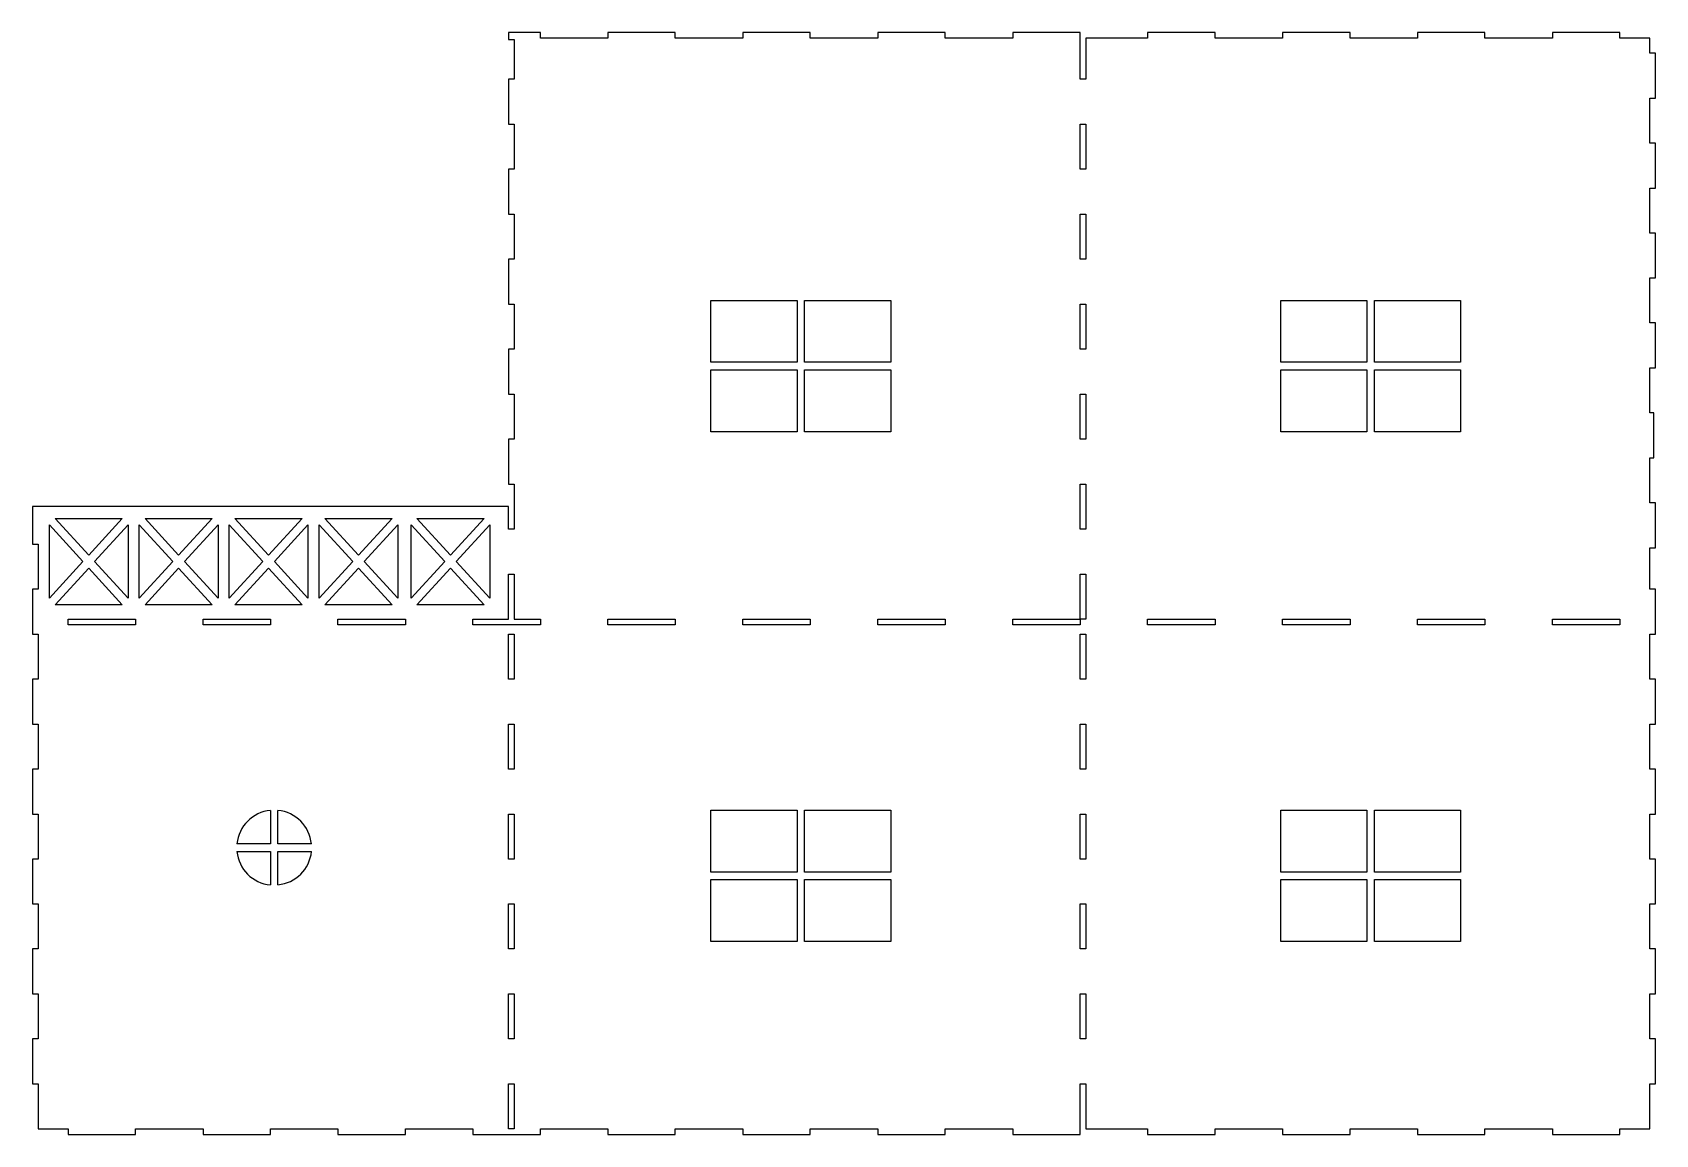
# Model space of a CAD drawing. Header units: millimetres. Extents: x 1575 to 2441, y 1467 to 2055.
import ezdxf

# ---------------------------------------------------------------- set-up
doc = ezdxf.new("R2010")
doc.units = ezdxf.units.MM

msp = doc.modelspace()

# ---------------------------------------------------------------- linework, layer by layer
for p, q in [((1845.97, 2055.45, 294), (1828.97, 2055.45, 294)), ((1828.97, 2055.45, 294), (1828.97, 2051.63, 294)), ((1845.97, 2052.45, 294), (1845.97, 2055.45, 294)), ((1881.97, 2052.45, 294), (1845.97, 2052.45, 294)), ((1917.97, 2055.45, 294), (1881.97, 2055.45, 294)), ((1881.97, 2055.45, 294), (1881.97, 2052.45, 294)), ((1917.97, 2052.45, 294), (1917.97, 2055.45, 294)), ((1953.97, 2052.45, 294), (1917.97, 2052.45, 294)), ((1989.97, 2055.45, 294), (1953.97, 2055.45, 294)), ((1953.97, 2055.45, 294), (1953.97, 2052.45, 294)), ((1989.97, 2052.45, 294), (1989.97, 2055.45, 294)), ((2025.97, 2052.45, 294), (1989.97, 2052.45, 294)), ((2061.97, 2055.45, 294), (2025.97, 2055.45, 294)), ((2025.97, 2055.45, 294), (2025.97, 2052.45, 294)), ((2061.97, 2052.45, 294), (2061.97, 2055.45, 294)), ((2097.97, 2052.45, 294), (2061.97, 2052.45, 294)), ((2133.97, 2055.45, 294), (2097.97, 2055.45, 294)), ((2097.97, 2055.45, 294), (2097.97, 2052.45, 294)), ((2133.97, 2030.45, 294), (2133.97, 2055.45, 294)), ((2169.97, 2052.45, 294), (2136.97, 2052.45, 294)), ((2136.97, 2052.45, 294), (2136.97, 2030.45, 294)), ((2205.97, 2055.45, 294), (2169.97, 2055.45, 294)), ((2169.97, 2055.45, 294), (2169.97, 2052.45, 294)), ((2205.97, 2052.45, 294), (2205.97, 2055.45, 294)), ((2241.97, 2052.45, 294), (2205.97, 2052.45, 294)), ((2277.97, 2055.45, 294), (2241.97, 2055.45, 294)), ((2241.97, 2055.45, 294), (2241.97, 2052.45, 294)), ((2277.97, 2052.45, 294), (2277.97, 2055.45, 294)), ((2313.97, 2052.45, 294), (2277.97, 2052.45, 294)), ((2349.97, 2055.45, 294), (2313.97, 2055.45, 294)), ((2313.97, 2055.45, 294), (2313.97, 2052.45, 294)), ((2349.97, 2052.45, 294), (2349.97, 2055.45, 294)), ((2385.97, 2052.45, 294), (2349.97, 2052.45, 294)), ((2421.97, 2055.45, 294), (2385.97, 2055.45, 294)), ((2385.97, 2055.45, 294), (2385.97, 2052.45, 294)), ((2421.97, 2052.45, 294), (2421.97, 2055.45, 294)), ((2437.97, 2052.45, 294), (2421.97, 2052.45, 294)), ((2437.97, 2044.45, 294), (2437.97, 2052.45, 294)), ((1828.97, 2051.63, 294), (1831.97, 2051.63, 294)), ((1831.97, 2051.63, 294), (1831.97, 2030.45, 294)), ((2440.97, 2044.45, 294), (2437.97, 2044.45, 294)), ((2440.97, 2020.45, 294), (2440.97, 2044.45, 294)), ((1831.97, 2030.45, 294), (1828.97, 2030.45, 294)), ((1828.97, 2030.45, 294), (1828.97, 2006.45, 294)), ((2136.97, 2030.45, 294), (2133.97, 2030.45, 294)), ((2437.97, 1996.45, 294), (2437.97, 2020.45, 294)), ((2437.97, 2020.45, 294), (2440.97, 2020.45, 294)), ((1828.97, 2006.45, 294), (1831.97, 2006.45, 294)), ((1831.97, 2006.45, 294), (1831.97, 1982.45, 294)), ((2133.97, 1982.45, 294), (2133.97, 2006.45, 294)), ((2133.97, 2006.45, 294), (2136.97, 2006.45, 294)), ((2136.97, 2006.45, 294), (2136.97, 1982.45, 294)), ((2440.97, 1996.45, 294), (2437.97, 1996.45, 294)), ((2440.97, 1972.45, 294), (2440.97, 1996.45, 294)), ((1831.97, 1982.45, 294), (1828.97, 1982.45, 294)), ((1828.97, 1982.45, 294), (1828.97, 1958.45, 294)), ((2136.97, 1982.45, 294), (2133.97, 1982.45, 294)), ((2437.97, 1948.45, 294), (2437.97, 1972.45, 294)), ((2437.97, 1972.45, 294), (2440.97, 1972.45, 294)), ((1828.97, 1958.45, 294), (1831.97, 1958.45, 294)), ((1831.97, 1958.45, 294), (1831.97, 1934.45, 294)), ((2133.97, 1934.45, 294), (2133.97, 1958.45, 294)), ((2133.97, 1958.45, 294), (2136.97, 1958.45, 294)), ((2136.97, 1958.45, 294), (2136.97, 1934.45, 294)), ((2440.97, 1948.45, 294), (2437.97, 1948.45, 294)), ((2440.97, 1924.45, 294), (2440.97, 1948.45, 294)), ((1831.97, 1934.45, 294), (1828.97, 1934.45, 294)), ((1828.97, 1934.45, 294), (1828.97, 1910.45, 294)), ((2136.97, 1934.45, 294), (2133.97, 1934.45, 294)), ((2437.97, 1900.45, 294), (2437.97, 1924.45, 294)), ((2437.97, 1924.45, 294), (2440.97, 1924.45, 294)), ((1828.97, 1910.45, 294), (1831.97, 1910.45, 294)), ((1831.97, 1910.45, 294), (1831.97, 1886.45, 294)), ((1936.97, 1879.45, 294), (1936.97, 1912.45, 294)), ((1936.97, 1912.45, 294), (1982.97, 1912.45, 294)), ((1982.97, 1912.45, 294), (1982.97, 1879.45, 294)), ((1986.97, 1879.45, 294), (1986.97, 1912.45, 294)), ((1986.97, 1912.45, 294), (2032.97, 1912.45, 294)), ((2032.97, 1912.45, 294), (2032.97, 1879.45, 294)), ((2133.97, 1886.45, 294), (2133.97, 1910.45, 294)), ((2133.97, 1910.45, 294), (2136.97, 1910.45, 294)), ((2136.97, 1910.45, 294), (2136.97, 1886.45, 294)), ((2240.97, 1879.45, 294), (2240.97, 1912.45, 294)), ((2240.97, 1912.45, 294), (2286.97, 1912.45, 294)), ((2286.97, 1912.45, 294), (2286.97, 1879.45, 294)), ((2290.97, 1879.45, 294), (2290.97, 1912.45, 294)), ((2290.97, 1912.45, 294), (2336.97, 1912.45, 294)), ((2336.97, 1912.45, 294), (2336.97, 1879.45, 294)), ((2440.97, 1900.45, 294), (2437.97, 1900.45, 294)), ((2440.97, 1876.45, 294), (2440.97, 1900.45, 294)), ((1831.97, 1886.45, 294), (1828.97, 1886.45, 294)), ((1828.97, 1886.45, 294), (1828.97, 1862.45, 294)), ((1982.97, 1879.45, 294), (1936.97, 1879.45, 294)), ((2032.97, 1879.45, 294), (1986.97, 1879.45, 294)), ((2136.97, 1886.45, 294), (2133.97, 1886.45, 294)), ((2286.97, 1879.45, 294), (2240.97, 1879.45, 294)), ((2336.97, 1879.45, 294), (2290.97, 1879.45, 294)), ((1936.97, 1842.45, 294), (1936.97, 1875.45, 294)), ((1936.97, 1875.45, 294), (1982.97, 1875.45, 294)), ((1982.97, 1875.45, 294), (1982.97, 1842.45, 294)), ((1986.97, 1842.45, 294), (1986.97, 1875.45, 294)), ((1986.97, 1875.45, 294), (2032.97, 1875.45, 294)), ((2032.97, 1875.45, 294), (2032.97, 1842.45, 294)), ((2240.97, 1842.45, 294), (2240.97, 1875.45, 294)), ((2240.97, 1875.45, 294), (2286.97, 1875.45, 294)), ((2286.97, 1875.45, 294), (2286.97, 1842.45, 294)), ((2290.97, 1842.45, 294), (2290.97, 1875.45, 294)), ((2290.97, 1875.45, 294), (2336.97, 1875.45, 294)), ((2336.97, 1875.45, 294), (2336.97, 1842.45, 294)), ((2437.97, 1852.45, 294), (2437.97, 1876.45, 294)), ((2437.97, 1876.45, 294), (2440.97, 1876.45, 294)), ((1828.97, 1862.45, 294), (1831.97, 1862.45, 294)), ((1831.97, 1862.45, 294), (1831.97, 1838.45, 294)), ((2133.97, 1838.45, 294), (2133.97, 1862.45, 294)), ((2133.97, 1862.45, 294), (2136.97, 1862.45, 294)), ((2136.97, 1862.45, 294), (2136.97, 1838.45, 294)), ((2439.97, 1852.45, 294), (2437.97, 1852.45, 294)), ((2439.97, 1828.45, 294), (2439.97, 1852.45, 294)), ((1831.97, 1838.45, 294), (1828.97, 1838.45, 294)), ((1828.97, 1838.45, 294), (1828.97, 1814.45, 294)), ((1982.97, 1842.45, 294), (1936.97, 1842.45, 294)), ((2032.97, 1842.45, 294), (1986.97, 1842.45, 294)), ((2136.97, 1838.45, 294), (2133.97, 1838.45, 294)), ((2286.97, 1842.45, 294), (2240.97, 1842.45, 294)), ((2336.97, 1842.45, 294), (2290.97, 1842.45, 294)), ((2437.97, 1804.45, 294), (2437.97, 1828.45, 294)), ((2437.97, 1828.45, 294), (2439.97, 1828.45, 294)), ((1828.97, 1814.45, 294), (1831.97, 1814.45, 294)), ((1831.97, 1814.45, 294), (1831.97, 1790.45, 294)), ((2133.97, 1790.45, 294), (2133.97, 1814.45, 294)), ((2133.97, 1814.45, 294), (2136.97, 1814.45, 294)), ((2136.97, 1814.45, 294), (2136.97, 1790.45, 294)), ((1828.97, 1802.45, 294), (1574.97, 1802.45, 294)), ((1574.97, 1802.45, 294), (1574.97, 1782.45, 294)), ((1828.97, 1790.45, 294), (1828.97, 1802.45, 294)), ((2440.97, 1804.45, 294), (2437.97, 1804.45, 294)), ((2440.97, 1780.45, 294), (2440.97, 1804.45, 294)), ((1583.97, 1792.69, 294), (1601.9, 1773.13, 294)), ((1583.97, 1753.57, 294), (1583.97, 1792.69, 294)), ((1587.03, 1796.13, 294), (1622.9, 1796.13, 294)), ((1604.97, 1776.57, 294), (1587.03, 1796.13, 294)), ((1622.9, 1796.13, 294), (1604.97, 1776.57, 294)), ((1608.03, 1773.13, 294), (1625.97, 1792.69, 294)), ((1625.97, 1792.69, 294), (1625.97, 1753.57, 294)), ((1631.97, 1792.69, 294), (1649.9, 1773.13, 294)), ((1631.97, 1753.57, 294), (1631.97, 1792.69, 294)), ((1635.03, 1796.13, 294), (1670.9, 1796.13, 294)), ((1652.97, 1776.57, 294), (1635.03, 1796.13, 294)), ((1670.9, 1796.13, 294), (1652.97, 1776.57, 294)), ((1656.03, 1773.13, 294), (1673.97, 1792.69, 294)), ((1673.97, 1792.69, 294), (1673.97, 1753.57, 294)), ((1679.97, 1792.69, 294), (1697.9, 1773.13, 294)), ((1679.97, 1753.57, 294), (1679.97, 1792.69, 294)), ((1683.03, 1796.13, 294), (1718.9, 1796.13, 294)), ((1700.97, 1776.57, 294), (1683.03, 1796.13, 294)), ((1718.9, 1796.13, 294), (1700.97, 1776.57, 294)), ((1704.03, 1773.13, 294), (1721.97, 1792.69, 294)), ((1721.97, 1792.69, 294), (1721.97, 1753.57, 294)), ((1727.97, 1792.69, 294), (1745.9, 1773.13, 294)), ((1727.97, 1753.57, 294), (1727.97, 1792.69, 294)), ((1731.03, 1796.13, 294), (1766.9, 1796.13, 294)), ((1748.97, 1776.57, 294), (1731.03, 1796.13, 294)), ((1766.9, 1796.13, 294), (1748.97, 1776.57, 294)), ((1752.03, 1773.13, 294), (1769.97, 1792.69, 294)), ((1769.97, 1792.69, 294), (1769.97, 1753.57, 294)), ((1776.97, 1792.69, 294), (1794.9, 1773.13, 294)), ((1776.97, 1753.57, 294), (1776.97, 1792.69, 294)), ((1780.03, 1796.13, 294), (1815.9, 1796.13, 294)), ((1797.97, 1776.57, 294), (1780.03, 1796.13, 294)), ((1815.9, 1796.13, 294), (1797.97, 1776.57, 294)), ((1801.03, 1773.13, 294), (1818.97, 1792.69, 294)), ((1818.97, 1792.69, 294), (1818.97, 1753.57, 294)), ((1831.97, 1790.45, 294), (1828.97, 1790.45, 294)), ((2136.97, 1790.45, 294), (2133.97, 1790.45, 294)), ((1574.97, 1782.45, 294), (1577.97, 1782.45, 294)), ((1577.97, 1782.45, 294), (1577.97, 1758.45, 294)), ((2437.97, 1758.45, 294), (2437.97, 1780.45, 294)), ((2437.97, 1780.45, 294), (2440.97, 1780.45, 294)), ((1601.9, 1773.13, 294), (1583.97, 1753.57, 294)), ((1587.03, 1750.13, 294), (1604.97, 1769.69, 294)), ((1604.97, 1769.69, 294), (1622.9, 1750.13, 294)), ((1625.97, 1753.57, 294), (1608.03, 1773.13, 294)), ((1649.9, 1773.13, 294), (1631.97, 1753.57, 294)), ((1635.03, 1750.13, 294), (1652.97, 1769.69, 294)), ((1652.97, 1769.69, 294), (1670.9, 1750.13, 294)), ((1673.97, 1753.57, 294), (1656.03, 1773.13, 294)), ((1697.9, 1773.13, 294), (1679.97, 1753.57, 294)), ((1683.03, 1750.13, 294), (1700.97, 1769.69, 294)), ((1700.97, 1769.69, 294), (1718.9, 1750.13, 294)), ((1721.97, 1753.57, 294), (1704.03, 1773.13, 294)), ((1745.9, 1773.13, 294), (1727.97, 1753.57, 294)), ((1731.03, 1750.13, 294), (1748.97, 1769.69, 294)), ((1748.97, 1769.69, 294), (1766.9, 1750.13, 294)), ((1769.97, 1753.57, 294), (1752.03, 1773.13, 294)), ((1794.9, 1773.13, 294), (1776.97, 1753.57, 294)), ((1780.03, 1750.13, 294), (1797.97, 1769.69, 294)), ((1797.97, 1769.69, 294), (1815.9, 1750.13, 294)), ((1818.97, 1753.57, 294), (1801.03, 1773.13, 294)), ((1577.97, 1758.45, 294), (1574.97, 1758.45, 294)), ((1574.97, 1758.45, 294), (1574.97, 1734.45, 294)), ((1828.97, 1742.45, 294), (1828.97, 1766.45, 294)), ((1828.97, 1766.45, 294), (1831.97, 1766.45, 294)), ((1831.97, 1766.45, 294), (1831.97, 1742.45, 294)), ((2133.97, 1742.45, 294), (2133.97, 1766.45, 294)), ((2133.97, 1766.45, 294), (2136.97, 1766.45, 294)), ((2136.97, 1766.45, 294), (2136.97, 1742.45, 294)), ((2440.97, 1758.45, 294), (2437.97, 1758.45, 294)), ((2440.97, 1734.45, 294), (2440.97, 1758.45, 294)), ((1622.9, 1750.13, 294), (1587.03, 1750.13, 294)), ((1670.9, 1750.13, 294), (1635.03, 1750.13, 294)), ((1718.9, 1750.13, 294), (1683.03, 1750.13, 294)), ((1766.9, 1750.13, 294), (1731.03, 1750.13, 294)), ((1815.9, 1750.13, 294), (1780.03, 1750.13, 294)), ((1593.97, 1742.45, 294), (1629.97, 1742.45, 294)), ((1593.97, 1739.45, 294), (1593.97, 1742.45, 294)), ((1629.97, 1742.45, 294), (1629.97, 1739.45, 294)), ((1665.97, 1742.45, 294), (1701.97, 1742.45, 294)), ((1665.97, 1739.45, 294), (1665.97, 1742.45, 294)), ((1701.97, 1742.45, 294), (1701.97, 1739.45, 294)), ((1737.97, 1742.45, 294), (1773.97, 1742.45, 294)), ((1737.97, 1739.45, 294), (1737.97, 1742.45, 294)), ((1773.97, 1742.45, 294), (1773.97, 1739.45, 294)), ((1809.97, 1739.45, 294), (1809.97, 1742.45, 294)), ((1809.97, 1742.45, 294), (1828.97, 1742.45, 294)), ((1831.97, 1742.45, 294), (1845.97, 1742.45, 294)), ((1845.97, 1742.45, 294), (1845.97, 1739.45, 294)), ((1881.97, 1742.45, 294), (1917.97, 1742.45, 294)), ((1881.97, 1739.45, 294), (1881.97, 1742.45, 294)), ((1917.97, 1742.45, 294), (1917.97, 1739.45, 294)), ((1953.97, 1742.45, 294), (1989.97, 1742.45, 294)), ((1953.97, 1739.45, 294), (1953.97, 1742.45, 294)), ((1989.97, 1742.45, 294), (1989.97, 1739.45, 294)), ((2025.97, 1742.45, 294), (2061.97, 1742.45, 294)), ((2025.97, 1739.45, 294), (2025.97, 1742.45, 294)), ((2061.97, 1742.45, 294), (2061.97, 1739.45, 294)), ((2097.97, 1739.45, 294), (2097.97, 1742.45, 294)), ((2097.97, 1742.45, 294), (2133.97, 1742.45, 294)), ((2136.97, 1742.45, 294), (2133.97, 1742.45, 294)), ((2133.97, 1742.45, 294), (2133.97, 1739.45, 294)), ((2169.97, 1739.45, 294), (2169.97, 1742.45, 294)), ((2169.97, 1742.45, 294), (2205.97, 1742.45, 294)), ((2205.97, 1742.45, 294), (2205.97, 1739.45, 294)), ((2241.97, 1739.45, 294), (2241.97, 1742.45, 294)), ((2241.97, 1742.45, 294), (2277.97, 1742.45, 294)), ((2277.97, 1742.45, 294), (2277.97, 1739.45, 294)), ((2313.97, 1739.45, 294), (2313.97, 1742.45, 294)), ((2313.97, 1742.45, 294), (2349.97, 1742.45, 294)), ((2349.97, 1742.45, 294), (2349.97, 1739.45, 294)), ((2385.97, 1739.45, 294), (2385.97, 1742.45, 294)), ((2385.97, 1742.45, 294), (2421.97, 1742.45, 294)), ((2421.97, 1742.45, 294), (2421.97, 1739.45, 294)), ((1574.97, 1734.45, 294), (1577.97, 1734.45, 294)), ((1577.97, 1734.45, 294), (1577.97, 1710.45, 294)), ((1629.97, 1739.45, 294), (1593.97, 1739.45, 294)), ((1701.97, 1739.45, 294), (1665.97, 1739.45, 294)), ((1773.97, 1739.45, 294), (1737.97, 1739.45, 294)), ((1845.97, 1739.45, 294), (1809.97, 1739.45, 294)), ((1828.97, 1734.45, 294), (1831.97, 1734.45, 294)), ((1828.97, 1710.45, 294), (1828.97, 1734.45, 294)), ((1831.97, 1734.45, 294), (1831.97, 1710.45, 294)), ((1917.97, 1739.45, 294), (1881.97, 1739.45, 294)), ((1989.97, 1739.45, 294), (1953.97, 1739.45, 294)), ((2061.97, 1739.45, 294), (2025.97, 1739.45, 294)), ((2133.97, 1739.45, 294), (2097.97, 1739.45, 294)), ((2133.97, 1710.45, 294), (2133.97, 1734.45, 294)), ((2133.97, 1734.45, 294), (2136.97, 1734.45, 294)), ((2136.97, 1734.45, 294), (2136.97, 1710.45, 294)), ((2205.97, 1739.45, 294), (2169.97, 1739.45, 294)), ((2277.97, 1739.45, 294), (2241.97, 1739.45, 294)), ((2349.97, 1739.45, 294), (2313.97, 1739.45, 294)), ((2421.97, 1739.45, 294), (2385.97, 1739.45, 294)), ((2437.97, 1710.45, 294), (2437.97, 1734.45, 294)), ((2437.97, 1734.45, 294), (2440.97, 1734.45, 294)), ((1577.97, 1710.45, 294), (1574.97, 1710.45, 294)), ((1574.97, 1710.45, 294), (1574.97, 1686.45, 294)), ((1831.97, 1710.45, 294), (1828.97, 1710.45, 294)), ((2136.97, 1710.45, 294), (2133.97, 1710.45, 294)), ((2440.97, 1710.45, 294), (2437.97, 1710.45, 294)), ((2440.97, 1686.45, 294), (2440.97, 1710.45, 294)), ((1574.97, 1686.45, 294), (1577.97, 1686.45, 294)), ((1577.97, 1686.45, 294), (1577.97, 1662.45, 294)), ((1828.97, 1686.45, 294), (1831.97, 1686.45, 294)), ((1828.97, 1662.45, 294), (1828.97, 1686.45, 294)), ((1831.97, 1686.45, 294), (1831.97, 1662.45, 294)), ((2133.97, 1662.45, 294), (2133.97, 1686.45, 294)), ((2133.97, 1686.45, 294), (2136.97, 1686.45, 294)), ((2136.97, 1686.45, 294), (2136.97, 1662.45, 294)), ((2437.97, 1662.45, 294), (2437.97, 1686.45, 294)), ((2437.97, 1686.45, 294), (2440.97, 1686.45, 294)), ((1577.97, 1662.45, 294), (1574.97, 1662.45, 294)), ((1574.97, 1662.45, 294), (1574.97, 1638.45, 294)), ((1831.97, 1662.45, 294), (1828.97, 1662.45, 294)), ((2136.97, 1662.45, 294), (2133.97, 1662.45, 294)), ((2440.97, 1662.45, 294), (2437.97, 1662.45, 294)), ((2440.97, 1638.45, 294), (2440.97, 1662.45, 294)), ((1574.97, 1638.45, 294), (1577.97, 1638.45, 294)), ((1577.97, 1638.45, 294), (1577.97, 1614.45, 294)), ((1701.93, 1640.4, 294), (1701.93, 1622.49, 294)), ((1705.93, 1622.49, 294), (1705.93, 1640.39, 294)), ((1828.97, 1638.45, 294), (1831.97, 1638.45, 294)), ((1828.97, 1614.45, 294), (1828.97, 1638.45, 294)), ((1831.97, 1638.45, 294), (1831.97, 1614.45, 294)), ((1936.97, 1640.45, 294), (1982.97, 1640.45, 294)), ((1936.97, 1607.45, 294), (1936.97, 1640.45, 294)), ((1982.97, 1640.45, 294), (1982.97, 1607.45, 294)), ((1986.97, 1640.45, 294), (2032.97, 1640.45, 294)), ((1986.97, 1607.45, 294), (1986.97, 1640.45, 294)), ((2032.97, 1640.45, 294), (2032.97, 1607.45, 294)), ((2133.97, 1614.45, 294), (2133.97, 1638.45, 294)), ((2133.97, 1638.45, 294), (2136.97, 1638.45, 294)), ((2136.97, 1638.45, 294), (2136.97, 1614.45, 294)), ((2240.97, 1607.45, 294), (2240.97, 1640.45, 294)), ((2240.97, 1640.45, 294), (2286.97, 1640.45, 294)), ((2286.97, 1640.45, 294), (2286.97, 1607.45, 294)), ((2290.97, 1607.45, 294), (2290.97, 1640.45, 294)), ((2290.97, 1640.45, 294), (2336.97, 1640.45, 294)), ((2336.97, 1640.45, 294), (2336.97, 1607.45, 294)), ((2437.97, 1614.45, 294), (2437.97, 1638.45, 294)), ((2437.97, 1638.45, 294), (2440.97, 1638.45, 294)), ((1701.93, 1622.49, 294), (1684.03, 1622.49, 294)), ((1723.83, 1622.49, 294), (1705.93, 1622.49, 294)), ((1577.97, 1614.45, 294), (1574.97, 1614.45, 294)), ((1574.97, 1614.45, 294), (1574.97, 1590.45, 294)), ((1684.03, 1618.49, 294), (1701.93, 1618.49, 294)), ((1701.93, 1618.49, 294), (1701.93, 1600.59, 294)), ((1705.93, 1618.49, 294), (1723.83, 1618.49, 294)), ((1705.93, 1600.72, 294), (1705.93, 1618.49, 294)), ((1831.97, 1614.45, 294), (1828.97, 1614.45, 294)), ((2136.97, 1614.45, 294), (2133.97, 1614.45, 294)), ((2440.97, 1614.45, 294), (2437.97, 1614.45, 294)), ((2440.97, 1590.45, 294), (2440.97, 1614.45, 294)), ((1982.97, 1607.45, 294), (1936.97, 1607.45, 294)), ((1936.97, 1603.45, 294), (1982.97, 1603.45, 294)), ((1936.97, 1570.45, 294), (1936.97, 1603.45, 294)), ((1982.97, 1603.45, 294), (1982.97, 1570.45, 294)), ((2032.97, 1607.45, 294), (1986.97, 1607.45, 294)), ((1986.97, 1603.45, 294), (2032.97, 1603.45, 294)), ((1986.97, 1570.45, 294), (1986.97, 1603.45, 294)), ((2032.97, 1603.45, 294), (2032.97, 1570.45, 294)), ((2286.97, 1607.45, 294), (2240.97, 1607.45, 294)), ((2240.97, 1570.45, 294), (2240.97, 1603.45, 294)), ((2240.97, 1603.45, 294), (2286.97, 1603.45, 294)), ((2286.97, 1603.45, 294), (2286.97, 1570.45, 294)), ((2336.97, 1607.45, 294), (2290.97, 1607.45, 294)), ((2290.97, 1570.45, 294), (2290.97, 1603.45, 294)), ((2290.97, 1603.45, 294), (2336.97, 1603.45, 294)), ((2336.97, 1603.45, 294), (2336.97, 1570.45, 294)), ((1574.97, 1590.45, 294), (1577.97, 1590.45, 294)), ((1577.97, 1590.45, 294), (1577.97, 1566.45, 294)), ((1828.97, 1590.45, 294), (1831.97, 1590.45, 294)), ((1828.97, 1566.45, 294), (1828.97, 1590.45, 294)), ((1831.97, 1590.45, 294), (1831.97, 1566.45, 294)), ((2133.97, 1566.45, 294), (2133.97, 1590.45, 294)), ((2133.97, 1590.45, 294), (2136.97, 1590.45, 294)), ((2136.97, 1590.45, 294), (2136.97, 1566.45, 294)), ((2437.97, 1566.45, 294), (2437.97, 1590.45, 294)), ((2437.97, 1590.45, 294), (2440.97, 1590.45, 294)), ((1982.97, 1570.45, 294), (1936.97, 1570.45, 294)), ((2032.97, 1570.45, 294), (1986.97, 1570.45, 294)), ((2286.97, 1570.45, 294), (2240.97, 1570.45, 294)), ((2336.97, 1570.45, 294), (2290.97, 1570.45, 294)), ((1577.97, 1566.45, 294), (1574.97, 1566.45, 294)), ((1574.97, 1566.45, 294), (1574.97, 1542.45, 294)), ((1831.97, 1566.45, 294), (1828.97, 1566.45, 294)), ((2136.97, 1566.45, 294), (2133.97, 1566.45, 294)), ((2440.97, 1566.45, 294), (2437.97, 1566.45, 294)), ((2440.97, 1542.45, 294), (2440.97, 1566.45, 294)), ((1574.97, 1542.45, 294), (1577.97, 1542.45, 294)), ((1577.97, 1542.45, 294), (1577.97, 1518.45, 294)), ((1828.97, 1542.45, 294), (1831.97, 1542.45, 294)), ((1828.97, 1518.45, 294), (1828.97, 1542.45, 294)), ((1831.97, 1542.45, 294), (1831.97, 1518.45, 294)), ((2133.97, 1518.45, 294), (2133.97, 1542.45, 294)), ((2133.97, 1542.45, 294), (2136.97, 1542.45, 294)), ((2136.97, 1542.45, 294), (2136.97, 1518.45, 294)), ((2437.97, 1518.45, 294), (2437.97, 1542.45, 294)), ((2437.97, 1542.45, 294), (2440.97, 1542.45, 294)), ((1577.97, 1518.45, 294), (1574.97, 1518.45, 294)), ((1574.97, 1518.45, 294), (1574.97, 1494.45, 294)), ((1831.97, 1518.45, 294), (1828.97, 1518.45, 294)), ((2136.97, 1518.45, 294), (2133.97, 1518.45, 294)), ((2440.97, 1518.45, 294), (2437.97, 1518.45, 294)), ((2440.97, 1494.45, 294), (2440.97, 1518.45, 294)), ((1574.97, 1494.45, 294), (1577.97, 1494.45, 294)), ((1577.97, 1494.45, 294), (1577.97, 1470.45, 294)), ((1828.97, 1494.45, 294), (1831.97, 1494.45, 294)), ((1828.97, 1470.45, 294), (1828.97, 1494.45, 294)), ((1831.97, 1494.45, 294), (1831.97, 1470.45, 294)), ((2133.97, 1467.45, 294), (2133.97, 1494.45, 294)), ((2133.97, 1494.45, 294), (2136.97, 1494.45, 294)), ((2136.97, 1494.45, 294), (2136.97, 1470.45, 294)), ((2437.97, 1470.45, 294), (2437.97, 1494.45, 294)), ((2437.97, 1494.45, 294), (2440.97, 1494.45, 294)), ((1577.97, 1470.45, 294), (1593.97, 1470.45, 294)), ((1593.97, 1470.45, 294), (1593.97, 1467.45, 294)), ((1593.97, 1467.45, 294), (1629.97, 1467.45, 294)), ((1629.97, 1467.45, 294), (1629.97, 1470.45, 294)), ((1629.97, 1470.45, 294), (1665.97, 1470.45, 294)), ((1665.97, 1470.45, 294), (1665.97, 1467.45, 294)), ((1665.97, 1467.45, 294), (1701.97, 1467.45, 294)), ((1701.97, 1467.45, 294), (1701.97, 1470.45, 294)), ((1701.97, 1470.45, 294), (1737.97, 1470.45, 294)), ((1737.97, 1470.45, 294), (1737.97, 1467.45, 294)), ((1737.97, 1467.45, 294), (1773.97, 1467.45, 294)), ((1773.97, 1467.45, 294), (1773.97, 1470.45, 294)), ((1773.97, 1470.45, 294), (1809.97, 1470.45, 294)), ((1809.97, 1470.45, 294), (1809.97, 1467.45, 294)), ((1809.97, 1467.45, 294), (1845.97, 1467.45, 294)), ((1831.97, 1470.45, 294), (1828.97, 1470.45, 294)), ((1845.97, 1467.45, 294), (1845.97, 1470.45, 294)), ((1845.97, 1470.45, 294), (1881.97, 1470.45, 294)), ((1881.97, 1470.45, 294), (1881.97, 1467.45, 294)), ((1881.97, 1467.45, 294), (1917.97, 1467.45, 294)), ((1917.97, 1467.45, 294), (1917.97, 1470.45, 294)), ((1917.97, 1470.45, 294), (1953.97, 1470.45, 294)), ((1953.97, 1470.45, 294), (1953.97, 1467.45, 294)), ((1953.97, 1467.45, 294), (1989.97, 1467.45, 294)), ((1989.97, 1467.45, 294), (1989.97, 1470.45, 294)), ((1989.97, 1470.45, 294), (2025.97, 1470.45, 294)), ((2025.97, 1470.45, 294), (2025.97, 1467.45, 294)), ((2025.97, 1467.45, 294), (2061.97, 1467.45, 294)), ((2061.97, 1467.45, 294), (2061.97, 1470.45, 294)), ((2061.97, 1470.45, 294), (2097.97, 1470.45, 294)), ((2097.97, 1470.45, 294), (2097.97, 1467.45, 294)), ((2097.97, 1467.45, 294), (2133.97, 1467.45, 294)), ((2136.97, 1470.45, 294), (2169.97, 1470.45, 294)), ((2169.97, 1470.45, 294), (2169.97, 1467.45, 294)), ((2169.97, 1467.45, 294), (2205.97, 1467.45, 294)), ((2205.97, 1467.45, 294), (2205.97, 1470.45, 294)), ((2205.97, 1470.45, 294), (2241.97, 1470.45, 294)), ((2241.97, 1470.45, 294), (2241.97, 1467.45, 294)), ((2241.97, 1467.45, 294), (2277.97, 1467.45, 294)), ((2277.97, 1467.45, 294), (2277.97, 1470.45, 294)), ((2277.97, 1470.45, 294), (2313.97, 1470.45, 294)), ((2313.97, 1470.45, 294), (2313.97, 1467.45, 294)), ((2313.97, 1467.45, 294), (2349.97, 1467.45, 294)), ((2349.97, 1467.45, 294), (2349.97, 1470.45, 294)), ((2349.97, 1470.45, 294), (2385.97, 1470.45, 294)), ((2385.97, 1470.45, 294), (2385.97, 1467.45, 294)), ((2385.97, 1467.45, 294), (2421.97, 1467.45, 294)), ((2421.97, 1467.45, 294), (2421.97, 1470.45, 294)), ((2421.97, 1470.45, 294), (2437.97, 1470.45, 294))]:
    msp.add_line(p, q)
for centre, radius, start, end in [((1703.94, 1620.49, 294), 20.01, 95.75999, 174.25225), ((1703.93, 1620.49, 294), 20, 5.73916, 84.26084), ((1703.93, 1620.49, 294), 20, 185.73911, 264.26089), ((1704.18, 1620.38, 294), 19.74, 275.07343, 354.51511)]:
    msp.add_arc(centre, radius, start, end)

doc.saveas('drawing.dxf')
